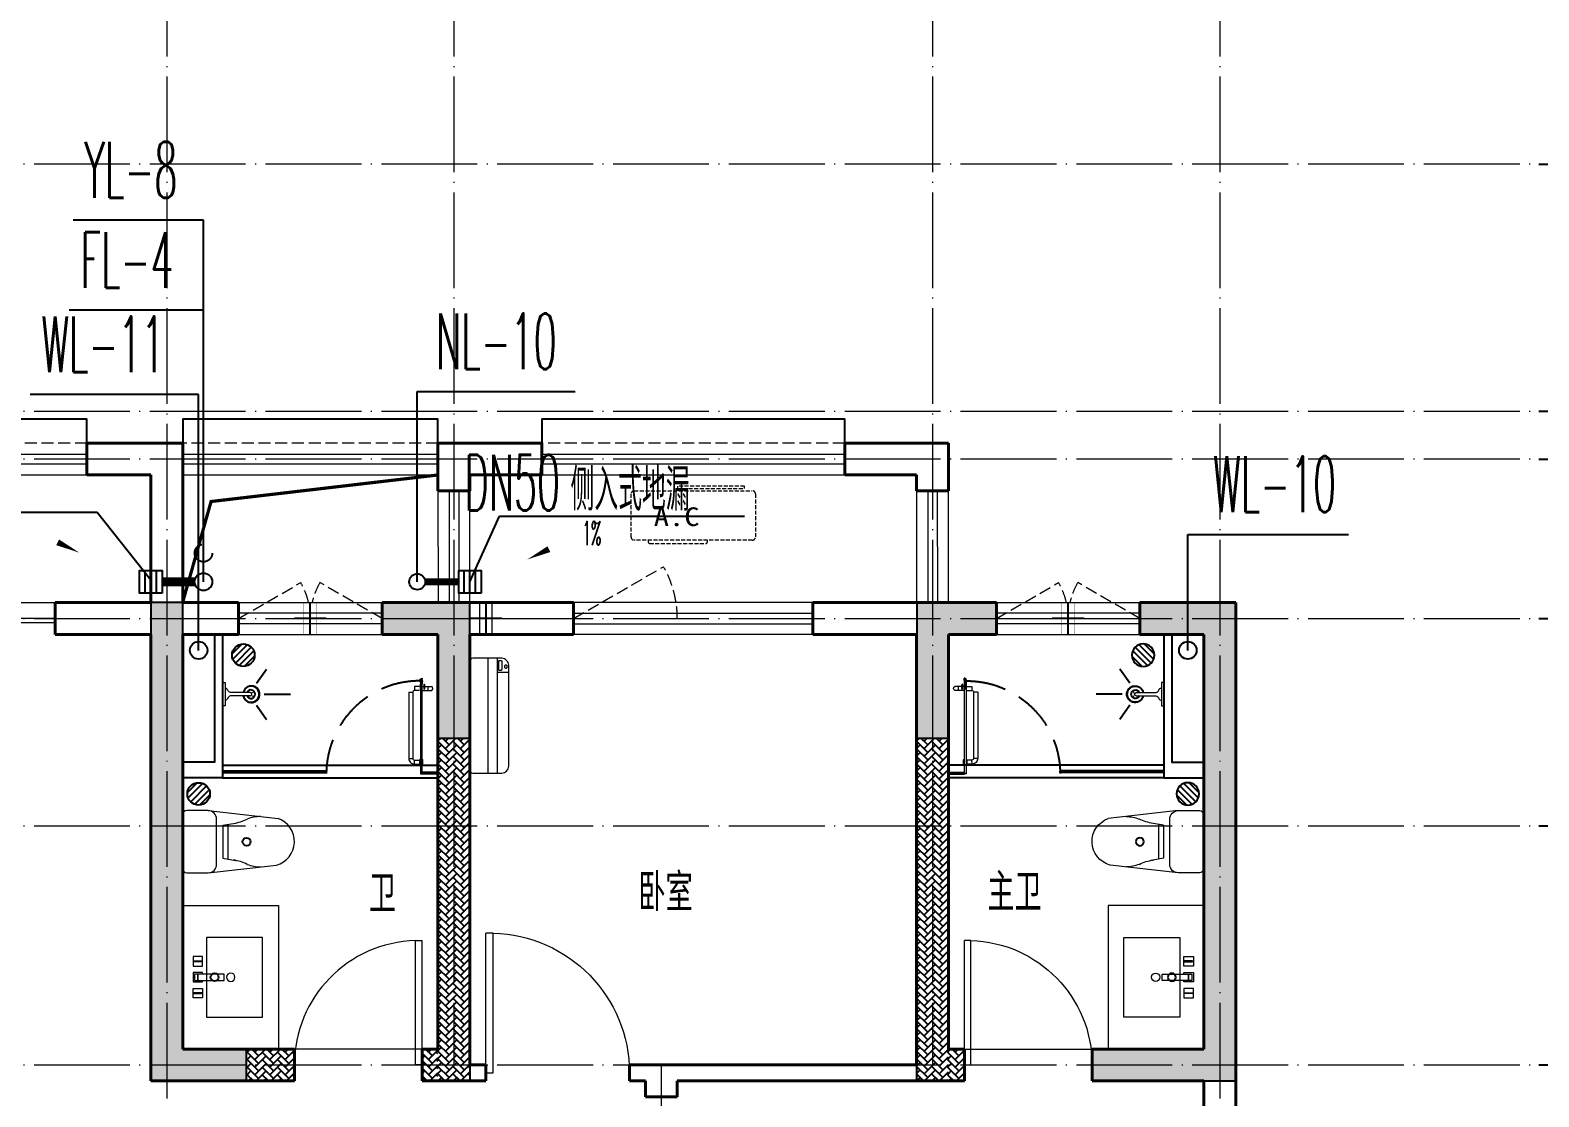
# Model space of a CAD drawing. Extents: x 27938 to 650306, y -92720 to 1524912.
# Drawn here: x 319461 to 328917, y 524940 to 531630 of the extents above; entities that cross this region are included whole.
import ezdxf

# ---------------------------------------------------------------- set-up
doc = ezdxf.new("R2010")
doc.units = 0
doc.header["$LTSCALE"] = 1000
doc.header["$MEASUREMENT"] = 0
doc.linetypes.add('DASH', pattern=[0.35, 0.25, -0.1])
doc.linetypes.add('DOTE', pattern=[2.42, 2, -0.2, 0.02, -0.2])
for name, color, linetype in [('AXIS', 3, 'Continuous'), ('COLUMN', 9, 'Continuous'), ('DIM_凝结', 3, 'Continuous'), ('DIM_废水', 3, 'Continuous'), ('DIM_污水', 3, 'Continuous'), ('DIM_雨水', 3, 'Continuous'), ('EQUIP_地漏', 7, 'Continuous'), ('EQUIP_污水', 7, 'Continuous'), ('IP-bath&kitchen-JOHNSON', 4, 'Continuous'), ('P-bath&kitchen-JOHNSON', 4, 'Continuous'), ('PIPE-凝结', 150, 'N'), ('PIPE-废水', 31, 'F'), ('PUB_TEXT', 4, 'Continuous'), ('TWT_LEAD', 3, 'Continuous'), ('VPIPE-凝结', 150, 'Continuous'), ('VPIPE-废水', 31, 'Continuous'), ('VPIPE-污水', 2, 'W'), ('VPIPE-雨水', 4, 'DASH'), ('保温', 6, 'Continuous'), ('机电标识类', 1, 'Continuous'), ('看线', 251, 'Continuous')]:
    doc.layers.add(name, color=color, linetype=linetype)
for name, color, linetype, lineweight in [('DOTE', 19, 'DOTE', 9), ('LVTRY', 1, 'Continuous', 13), ('PUB_HATCH', 8, 'Continuous', 9), ('WALL', 9, 'Continuous', 40), ('WINDOW', 8, 'Continuous', 15), ('平面-排水沟', 86, 'Continuous', 15), ('平面-栏杆', 135, 'Continuous', 15), ('平面-看线', 45, 'Continuous', 15), ('平面-空调室内机', 176, 'Continuous', 9), ('平面-空调预留孔', 173, 'Continuous', 15), ('空调', 76, 'Continuous', 13)]:
    doc.layers.add(name, color=color, linetype=linetype, lineweight=lineweight)
doc.styles.add('_TCH_DIM', font='SIMPLEX.shx', dxfattribs={"width": 0.6, "oblique": 10, "bigfont": 'hztxt.shx'})
doc.styles.add('_TCH_DIM_T3', font='SIMPLEX.shx', dxfattribs={"width": 0.494118, "bigfont": 'GBCBIG.shx'})
doc.styles.add('_TWT_SERIAL', font='simplex.shx', dxfattribs={"width": 0.6, "oblique": 10, "height": 3, "bigfont": 'aadri.shx'})
doc.styles.get("Standard").update_dxf_attribs({"font": 'gbenor.shx', "bigfont": 'gbcbig.shx'})
doc.styles.add('黑体', font='simhei.ttf')
doc.linetypes.add('F', pattern='A,3,-0.2,["F",Standard,S=0.25,R=0,X=-0.1,Y=-0.115],-0.2', length=3.4)
doc.linetypes.add('N', pattern='A,3,-0.2,["N",Standard,S=0.25,R=0,X=-0.1,Y=-0.115],-0.2', length=3.4)
doc.linetypes.add('W', pattern='A,3,-0.2,["W",Standard,S=0.25,R=0,X=-0.1,Y=-0.115],-0.2', length=3.4)
doc.dimstyles.new('_TCH_ARCH&&100', dxfattribs={"dimtxt": 297.5, "dimasz": 100, "dimexe": 250, "dimexo": 300, "dimgap": 126.25, "dimtad": 1, "dimdec": 0, "dimzin": 0, "dimdsep": 46, "dimtxsty": '_TCH_DIM_T3', "dimblk": 'ARCHTICK', "dimcen": 0.09, "dimclrt": 4, "dimazin": 2, "dimtfac": 1, "dimtdec": 0, "dimtix": 1, "dimtmove": 2, "dimatfit": 3, "dimfxl": 1, "dimtolj": 1, "dimtzin": 0, "dimarcsym": 0})

# ---------------------------------------------------------------- blocks, each defined once
blk = doc.blocks.new('rrrrrrrrrrrra')
at = {"color": 0}
for p, q in [((252.6, 483.7), (-87.4, 483.7)), ((-112.4, 458.7), (-112.4, 324.3)), ((277.6, 324.3), (277.6, 458.7)), ((-112.4, 324.3), (-63.7, -103.4)), ((277.6, 324.3), (227.5, -115.6)), ((-59.1, 271.1), (224.3, 271.1)), ((-20.6, 232.4), (-34.2, 153.6)), ((191.3, 200.5), (-26.1, 200.5)), ((185.8, 232.4), (-20.6, 232.4)), ((185.8, 232.4), (199.4, 153.6))]:
    blk.add_line(p, q, dxfattribs=at)
for centre, radius, start, end in [((-87.4, 458.7), 25, 90, 180), ((252.6, 458.7), 25, 0, 90), ((-59.1, 324.3), 53.3, 180, 270), ((224.3, 324.3), 53.3, 270, 0), ((-322.6, 209.8), 293.8, 333.53685, 351.48282), ((487.8, 209.8), 293.8, 188.51718, 206.46315), ((149, -3.2), 224.1, 158.52022, 180), ((16.2, -3.2), 224.1, 0, 21.47978), ((83.8, -63.6), 152.8, 195.07732, 340.11812)]:
    blk.add_arc(centre, radius, start, end, dxfattribs=at)
blk = doc.blocks.new('A$C1E0F638F')
at = {"color": 0}
for points in [[(499.7, 435.1), (499.7, 85.1), (0, 85.1), (0, 435.1)], [(269.9, 30), (229.9, 30), (229.9, 195), (269.9, 195)], [(119.9, 0), (179.9, 0), (179.9, 60), (119.9, 60)], [(146.9, 55), (152.9, 55), (152.9, 5), (146.9, 5)], [(229.9, 30), (269.9, 30), (269.9, 10), (229.9, 10)], [(379.9, 0), (319.9, 0), (319.9, 60), (379.9, 60)], [(352.9, 55), (346.9, 55), (346.9, 5), (352.9, 5)]]:
    blk.add_lwpolyline(points, close=True, dxfattribs=at)
blk.add_lwpolyline([(269.9, 60), (279.9, 60), (279.9, 0), (219.9, 0), (219.9, 60), (229.9, 60)], dxfattribs=at)
blk.add_circle((249.9, 236.3), 26, dxfattribs=at)
blk = doc.blocks.new('135')
blk.add_hatch(color=0).paths.add_polyline_path([(4.8, 1.8), (3.6, -1), (-4.7, 2.5), (-3.5, 5.3)])
at = {"color": 0}
for p, q in [((-6.3, 2.6), (5.4, -2.3)), ((-5.7, 2.9), (-5.2, 2.7)), ((-5.6, 18.9), (-3.4, 19.4)), ((-3.4, 19.4), (-5.5, 19.4)), ((5.2, 10.9), (-5.3, 10.9)), ((5.2, 9.7), (-5.2, 9.7)), ((-5.2, 2.7), (-3.8, 5.9)), ((-5, 10.9), (-5, 30.5)), ((-3.8, 5.9), (5.4, 2.1)), ((0, 0), (0, 39.1)), ((5.6, 18.9), (3.4, 19.3)), ((3.4, 19.3), (5.6, 19.3)), ((4.1, -1.2), (5.4, 2.1)), ((5, 10.9), (5, 32.3)), ((4.1, -1.2), (5.7, -1.8))]:
    blk.add_line(p, q, dxfattribs=at)
for centre, radius, start, end in [((6.2, 15.8), 13.5, 151.01474, 204.84033), ((13.5, 4.2), 20.5, 163.09243, 182.0012), ((-6, 3.6), 1, 184.22753, 248.46611), ((8.6, 15.5), 14.6, 166.278, 198.09535), ((13.5, 4.2), 19.5, 163.74431, 182.52687), ((-5.5, 3.3), 0.5, 181.9385, 247.25971), ((-5.2, 22.1), 0.5, 335.76434, 151.01474), ((3.8, 18.1), 9.42, 155.76434, 171.97728), ((5.2, 22.3), 0.5, 29.84246, 204.57404), ((-5.9, 17.2), 11.7, 10.47502, 24.57404), ((29.1, 6.7), 24, 172.94395, 199.23182), ((-6.3, 15.4), 12.4, 338.64492, 16.0476), ((-6, 15.8), 13.4, 334.91114, 29.84246), ((26.4, 6.3), 20.6, 169.14538, 199.95258), ((5.9, -1.2), 1.17, 247.45971, 19.95258), ((5.9, -1.4), 0.5, 247.45971, 19.23182)]:
    blk.add_arc(centre, radius, start, end, dxfattribs=at)
blk.add_open_spline([(-5, 30.5), (-4.1, 31.3), (-2.3, 33), (0.9, 29.2), (3.5, 31.1), (5, 32.3)], degree=3, knots=[0, 0, 0, 0, 3.066329, 6.218313, 11.124135, 11.124135, 11.124135, 11.124135], dxfattribs=at)
blk = doc.blocks.new('SDFAWERAWER')
at = {"layer": 'LVTRY', "color": 0}
for p, q in [((593941.2, -1242210.1), (593783.7, -1242594.8)), ((593964.6, -1242219.7), (593807.2, -1242604.4)), ((593941.2, -1242210.1), (593964.6, -1242219.7)), ((593987.8, -1242190.5), (593978.2, -1242214)), ((594007.5, -1242226), (593978.2, -1242214)), ((594017.1, -1242202.5), (593987.8, -1242190.5)), ((594015.8, -1242220.4), (594027.2, -1242192.7)), ((594015.8, -1242220.4), (594021.7, -1242222.8)), ((594025.7, -1242203.9), (594018.5, -1242221.5)), ((594018.5, -1242221.5), (594021.5, -1242220.3)), ((594025.4, -1242210.8), (594021.5, -1242220.3)), ((594022.6, -1242220.7), (594021.7, -1242222.8)), ((594021.7, -1242222.8), (594023.9, -1242221.9)), ((594022.6, -1242211.4), (594029.8, -1242193.8)), ((594024.2, -1242221.4), (594023.9, -1242221.9)), ((594025.4, -1242210.8), (594031.1, -1242196.8)), ((594027.2, -1242192.7), (594033, -1242195.1)), ((594029.8, -1242193.8), (594031.1, -1242196.8)), ((594032.2, -1242197.2), (594033, -1242195.1)), ((594033, -1242195.1), (594034, -1242197.4)), ((594033.8, -1242197.9), (594034, -1242197.4)), ((594047.3, -1242200.9), (594035.9, -1242228.7)), ((594035.9, -1242228.7), (594038.6, -1242229.7)), ((594037.3, -1242210.8), (594088, -1242231.6)), ((594038.6, -1242229.7), (594045.2, -1242213.6)), ((594038.6, -1242229.7), (594041.6, -1242228.5)), ((594041.6, -1242228.5), (594051.2, -1242205)), ((594049.9, -1242202), (594043.3, -1242218.2)), ((594047.3, -1242200.9), (594049.9, -1242202)), ((594049.9, -1242202), (594051.2, -1242205)), ((594057.1, -1242246.3), (594066.7, -1242222.8)), ((594027.7, -1242234.3), (594078.4, -1242255)), ((593783.7, -1242594.8), (593807.2, -1242604.4)), ((593803.2, -1242641.3), (593812.8, -1242617.9)), ((593803.2, -1242641.3), (593832.6, -1242653.3)), ((593812.8, -1242617.9), (593842.2, -1242629.9)), ((593842.2, -1242629.9), (593832.6, -1242653.3)), ((593833.8, -1242656.3), (593832.6, -1242653.3)), ((593845.2, -1242628.6), (593833.8, -1242656.3)), ((593836.5, -1242657.4), (593833.8, -1242656.3)), ((593847.8, -1242629.7), (593836.5, -1242657.4)), ((593845.2, -1242628.6), (593842.2, -1242629.9)), ((593847.8, -1242629.7), (593845.2, -1242628.6)), ((593847.1, -1242661.8), (593858.5, -1242634.1)), ((593847.1, -1242661.8), (593849.8, -1242662.9)), ((593849.8, -1242662.9), (593861.2, -1242635.2)), ((593852.1, -1242661.9), (593862.1, -1242637.4)), ((593858.5, -1242634.1), (593861.2, -1242635.2)), ((593861.2, -1242635.2), (593862.1, -1242637.4))]:
    blk.add_line(p, q, dxfattribs=at)
blk.add_lwpolyline([(593823.5, -1242717), (594045.8, -1242173.9), (594036.5, -1242170.2), (593814.2, -1242713.2)], close=True, dxfattribs=at)
blk.add_arc((594075.3, -1242240), 15.3, 281.79322, 33.70188, dxfattribs=at)
for centre, major_axis, start_param, end_param in [((593974.2, -1242223.6), (3.93, 9.6), 0, 1.570796), ((593816.8, -1242608.3), (13.5, 33.1), 1.570796, 3.141593), ((593816.8, -1242608.3), (3.93, 9.6), 1.570796, 3.141593)]:
    blk.add_ellipse(centre, major_axis=major_axis, ratio=1, start_param=start_param, end_param=end_param, dxfattribs=at)
at = {"layer": 'P-bath&kitchen-JOHNSON', "color": 0, "linetype": 'DASH'}
blk.add_arc((593809.8, -1242714), 586.2, 67.53695, 157.13247, dxfattribs=at)
at = {"layer": 'LVTRY', "color": 8, "xscale": -1, "rotation": 157.7329157530927}
blk.add_blockref('135', (594045.3, -1242161.9), dxfattribs=at)
blk = doc.blocks.new('A$C5DCB2F21')
at = {"layer": 'IP-bath&kitchen-JOHNSON', "color": 0}
for p, q in [((-68.3, -213.2), (-157.7, -275)), ((-0.1, -261.4), (-0.1, -424.7)), ((68.2, -213.2), (157.6, -275))]:
    blk.add_line(p, q, dxfattribs=at)
for centre, major_axis, ratio, start_param, end_param in [((0, -178.8), (-51, 0), 0.990052, -1.36297, 4.504563), ((0, -177.8), (-26.8, 0), 0.994812, -1.167677, 4.309269)]:
    blk.add_ellipse(centre, major_axis=major_axis, ratio=ratio, start_param=start_param, end_param=end_param, dxfattribs=at)
at = {"layer": 'LVTRY', "color": 0}
for p, q in [((73.6, 0), (-73.6, 0)), ((-10.5, -173.5), (-10.5, -49.3)), ((10.6, -173.5), (10.6, -49.3))]:
    blk.add_line(p, q, dxfattribs=at)
blk.add_lwpolyline([(73.6, 0), (73.6, -15.8), (-73.6, -15.8), (-73.6, 0)], dxfattribs=at)
for points in [[(-26.3, -30.7, -0.364142), (-37.8, -15.8, -0.020495)], [(-10.5, -49.4, 0.214893), (-26.3, -30.7, 7.649644)], [(10.6, -49.3, -0.21439), (26.3, -30.7, -7.649644)], [(26.3, -30.7, 0.364142), (37.8, -15.8, 0.020495)]]:
    blk.add_lwpolyline(points, format="xyb", dxfattribs=at)
blk.add_arc((0, -173.5), 10.5, 180, 0, dxfattribs=at)
for centre, major_axis, ratio, start_param, end_param in [((0, -181.3), (53.6, 0), 0.987577, 1.76809, 7.656688), ((-12.4, -164.7), (0, 1.43), 0.85, -1.570796, 4.712389), ((-12.4, -189.2), (0, 1.43), 0.85, 4.712389, 10.995574), ((12.5, -164.7), (0, 1.43), 0.85, 4.712389, 10.995574), ((12.5, -189.2), (0, 1.43), 0.85, 4.712389, 10.995574)]:
    blk.add_ellipse(centre, major_axis=major_axis, ratio=ratio, start_param=start_param, end_param=end_param, dxfattribs=at)
blk = doc.blocks.new('GDGDRGDGRD')
at = {"layer": 'IP-bath&kitchen-JOHNSON', "color": 0}
for p, q in [((490532.6, 524228.1), (491882.6, 524228.1)), ((490532.6, 524193.1), (491182.6, 524193.1)), ((490532.6, 524183.1), (491182.6, 524183.1)), ((490532.6, 524148.1), (491882.6, 524148.1)), ((491182.6, 524183.1), (491182.6, 524193.1)), ((491882.6, 524183.1), (491782.6, 524183.1)), ((491782.6, 524173.1), (491782.6, 524183.1)), ((491882.6, 524173.1), (491782.6, 524173.1))]:
    blk.add_line(p, q, dxfattribs=at)
for points in [[(490532.6, 525048.5), (490532.6, 524148.1), (490282.6, 524148.1)], [(490482.6, 525048.5), (490482.6, 524248.1), (490282.6, 524248.1)]]:
    blk.add_lwpolyline(points, dxfattribs=at)
at = {"layer": 'LVTRY', "color": 0}
blk.add_lwpolyline([(490882.6, 522448.5), (490282.6, 522448.5), (490282.6, 523348.5), (490882.6, 523348.5)], close=True, dxfattribs=at)
at = {"layer": 'IP-bath&kitchen-JOHNSON', "color": 8}
for name, p, rotation in [('A$C5DCB2F21', (490532.6, 524673.5), 90.008488524447), ('SDFAWERAWER', (-528535.9, 1449333.6), 22.25976934310711)]:
    blk.add_blockref(name, p, dxfattribs=dict(at, rotation=rotation))
at = {"layer": 'LVTRY', "color": 8, "extrusion": (0, 0, -1), "xscale": -1, "zscale": -1, "rotation": 270}
blk.add_blockref('rrrrrrrrrrrra', (-490766.3, 523665.7), dxfattribs=at)
at = {"layer": 'LVTRY', "color": 8, "xscale": -1, "rotation": 270}
blk.add_blockref('A$C1E0F638F', (490347.5, 522648.8), dxfattribs=at)
blk = doc.blocks.new('FSFSFSFS')
at = {"layer": 'IP-bath&kitchen-JOHNSON', "color": 0}
for p, q in [((496432.4, 524228.1), (495082.4, 524228.1)), ((495082.4, 524183.1), (495182.4, 524183.1)), ((495082.4, 524173.1), (495182.4, 524173.1)), ((496432.4, 524148.1), (495082.4, 524148.1)), ((495182.4, 524173.1), (495182.4, 524183.1)), ((496432.4, 524193.1), (495782.4, 524193.1)), ((495782.4, 524183.1), (495782.4, 524193.1)), ((496432.4, 524183.1), (495782.4, 524183.1))]:
    blk.add_line(p, q, dxfattribs=at)
for points in [[(496432.4, 525048.5), (496432.4, 524148.1), (496682.4, 524148.1)], [(496482.4, 525048.5), (496482.4, 524248.1), (496682.4, 524248.1)]]:
    blk.add_lwpolyline(points, dxfattribs=at)
at = {"layer": 'LVTRY', "color": 0}
blk.add_lwpolyline([(496082.4, 522448.5), (496682.4, 522448.5), (496682.4, 523348.5), (496082.4, 523348.5)], close=True, dxfattribs=at)
at = {"layer": 'IP-bath&kitchen-JOHNSON', "color": 8, "xscale": -1}
for name, p, rotation in [('SDFAWERAWER', (1515500.9, 1449333.6), 337.7402306568929), ('A$C5DCB2F21', (496432.4, 524673.5), 269.991511475553)]:
    blk.add_blockref(name, p, dxfattribs=dict(at, rotation=rotation))
at = {"layer": 'LVTRY', "color": 8, "extrusion": (0, 0, -1), "zscale": -1, "rotation": 90.00000000000001}
blk.add_blockref('rrrrrrrrrrrra', (-496198.6, 523665.7), dxfattribs=at)
at = {"layer": 'LVTRY', "color": 8, "rotation": 90.00000000000001}
blk.add_blockref('A$C1E0F638F', (496617.5, 522648.8), dxfattribs=at)
blk = doc.blocks.new('FGDGDRGSDGDG')
at = {"layer": 'DOTE', "linetype": 'DOTE', "ltscale": 0.3}
for p, q in [((538382.5, 529998.5), (538382.5, 513948.5)), ((540182.5, 529998.5), (540182.5, 522348.5)), ((543182.5, 529998.5), (543182.5, 522348.5)), ((544982.5, 529998.5), (544982.5, 513948.5)), ((488182.5, 527998.5), (546982.5, 527998.5)), ((488182.5, 526448.5), (546982.5, 526448.5)), ((488182.5, 526148.5), (546982.5, 526148.5)), ((488182.5, 525148.5), (546982.5, 525148.5)), ((488182.5, 523848.5), (546982.5, 523848.5)), ((488182.5, 522348.5), (546982.5, 522348.5)), ((541482.5, 522348.5), (541482.5, 513948.5))]:
    blk.add_line(p, q, dxfattribs=at)
blk = doc.blocks.new('gdfgdgdgr')
at = {"layer": 'PUB_HATCH'}
for points in [[(525377.7, 529313.9), (525377.7, 526313.9), (525977.7, 526313.9), (525977.7, 526513.9), (525577.7, 526513.9), (525577.7, 529113.9), (525577.7, 529113.9), (525577.7, 529313.9)], [(526827.8, 529113.9), (527177.8, 529113.9), (527177.8, 528463.9), (527377.8, 528463.9), (527377.8, 529313.9), (526827.8, 529313.9)], [(530677.7, 529113.9), (530677.7, 529313.9), (530177.8, 529313.9), (530177.8, 528463.9), (530377.8, 528463.9), (530377.8, 529113.9)], [(532177.8, 529313.9), (531577.7, 529313.9), (531577.7, 529113.9), (531977.8, 529113.9), (531977.8, 526513.9), (531277.8, 526513.9), (531277.8, 526313.9), (532177.8, 526313.9)]]:
    blk.add_hatch(color=256, dxfattribs=at).paths.add_polyline_path(points)
at = {"layer": 'COLUMN', "color": 8}
for p, q in [((525377.7, 529313.9), (525377.7, 526313.9)), ((525577.7, 529313.9), (525377.7, 529313.9)), ((525577.7, 529113.9), (525577.7, 529313.9)), ((527377.8, 529313.9), (526827.8, 529313.9)), ((526827.8, 529313.9), (526827.8, 529113.9)), ((527377.8, 528463.9), (527377.8, 529313.9)), ((530677.7, 529313.9), (530177.8, 529313.9)), ((530177.8, 529313.9), (530177.8, 528463.9)), ((530677.7, 529113.9), (530677.7, 529313.9)), ((532177.8, 529313.9), (531577.7, 529313.9)), ((531577.7, 529313.9), (531577.7, 529113.9)), ((532177.8, 526313.9), (532177.8, 529313.9)), ((525577.7, 526513.9), (525577.7, 529113.9)), ((525577.7, 529113.9), (525577.7, 529113.9)), ((526827.8, 529113.9), (527177.8, 529113.9)), ((527177.8, 529113.9), (527177.8, 528463.9)), ((530377.8, 528463.9), (530377.8, 529113.9)), ((530377.8, 529113.9), (530677.7, 529113.9)), ((531577.7, 529113.9), (531977.8, 529113.9)), ((531977.8, 529113.9), (531977.8, 526513.9)), ((527177.8, 528463.9), (527377.8, 528463.9)), ((530177.8, 528463.9), (530377.8, 528463.9)), ((525977.7, 526513.9), (525577.7, 526513.9)), ((525977.7, 526313.9), (525977.7, 526513.9)), ((531977.8, 526513.9), (531277.8, 526513.9)), ((531277.8, 526513.9), (531277.8, 526313.9)), ((525377.7, 526313.9), (525977.7, 526313.9)), ((531277.8, 526313.9), (532177.8, 526313.9))]:
    blk.add_line(p, q, dxfattribs=at)
blk = doc.blocks.new('A$C001338C2')
at = {"color": 0}
for p, q in [((0, 249), (0, 22)), ((845, 304), (55, 304)), ((109, 215), (109, 304)), ((900, 22), (900, 249)), ((22, 0), (878, 0))]:
    blk.add_line(p, q, dxfattribs=at)
at = {"color": 0, "lineweight": 5}
for p, q in [((900, 215), (0, 215)), ((900, 143), (0, 143))]:
    blk.add_line(p, q, dxfattribs=at)
at = {"color": 0}
for points in [[(89, 226), (22, 226, -0.414214), (17, 232), (17, 243, -0.414214), (22, 249), (89, 249, -0.414214), (95, 243), (95, 232, -0.414214)], [(73, 275), (57, 275, -0.414214), (51, 281), (51, 283, -0.414214), (57, 289), (73, 289, -0.414214), (79, 283), (79, 281, -0.414214)]]:
    blk.add_lwpolyline(points, format="xyb", close=True, dxfattribs=at)
for centre, radius, start, end in [((55, 249), 55, 90, 180), ((845, 249), 55, 360, 90), ((22, 22), 22, 180, 270), ((878, 22), 22, 270, 360)]:
    blk.add_arc(centre, radius, start, end, dxfattribs=at)
blk = doc.blocks.new('dongkong')
at = {"color": 0}
blk.add_wipeout([(-603756, 210771), (-603756, 210570.8), (-603836, 210570.8), (-603836, 210771)], dxfattribs=at)
at = {"layer": '机电标识类', "color": 0, "linetype": 'DASH', "ltscale": 400}
for p, q in [((-603796, 210771), (-603796, 210570.8)), ((-603896, 210670.7), (-603696, 210670.7))]:
    blk.add_line(p, q, dxfattribs=at)
at = {"layer": '空调', "color": 0, "linetype": 'DASH', "const_width": 2}
blk.add_lwpolyline([(-603756, 210771), (-603756, 210570.8), (-603836, 210570.8), (-603836, 210771)], close=True, dxfattribs=at)
blk = doc.blocks.new('A$C263B1184')
at = {"layer": '保温', "linetype": 'ByBlock', "ltscale": 10}
h = blk.add_hatch(dxfattribs=at)
h.set_pattern_fill('AR-HBONE', color=251, scale=55)
h.set_pattern_definition([(45, (-1020960.394, -343310.663), (0, 47.4157523), [100.584, -33.528]), (135, (-1020936.686, -343286.955), (3e-15, 47.4157523), [100.584, -33.528])])
h.paths.add_polyline_path([(-11700, 6200), (-11700, 8350), (-11900, 8350), (-11900, 6200)])
h = blk.add_hatch(dxfattribs=at)
h.set_pattern_fill('AR-HBONE', color=251, scale=55)
h.set_pattern_definition([(45, (-1017960.394, -343310.663), (0, 47.4157523), [100.584, -33.528]), (135, (-1017936.686, -343286.955), (3e-15, 47.4157523), [100.584, -33.528])])
h.paths.add_polyline_path([(-8700, 6200), (-8700, 8350), (-8900, 8350), (-8900, 6200)])
h = blk.add_hatch(dxfattribs=at)
h.set_pattern_fill('AR-HBONE', color=251, scale=55)
h.set_pattern_definition([(45, (-1021060.394, -345260.66), (0, 47.4157523), [100.584, -33.528]), (135, (-1021036.686, -345236.954), (3e-15, 47.4157523), [100.584, -33.528])])
h.paths.add_polyline_path([(-11900, 6200), (-11900, 6400), (-12000, 6400), (-12000, 6200)])
h = blk.add_hatch(dxfattribs=at)
h.set_pattern_fill('AR-HBONE', color=251, scale=55)
h.set_pattern_definition([(45, (-1017760.394, -345260.66), (0, 47.4157523), [100.584, -33.528]), (135, (-1017736.686, -345236.954), (3e-15, 47.4157523), [100.584, -33.528])])
h.paths.add_polyline_path([(-8600, 6200), (-8600, 6400), (-8700, 6400), (-8700, 6200)])
h = blk.add_hatch(dxfattribs=at)
h.set_pattern_fill('AR-HBONE', color=251, scale=55)
h.set_pattern_definition([(45, (-1016860.394, -345260.66), (0, 47.4157523), [100.584, -33.528]), (135, (-1016836.686, -345236.954), (3e-15, 47.4157523), [100.584, -33.528])])
h.paths.add_polyline_path([(-7500, 6200), (-7500, 6400), (-7800, 6400), (-7800, 6200)])
at = {"layer": '保温', "color": 251, "linetype": 'ByBlock', "ltscale": 10}
for p, q in [((-11700, 6300), (-11700, 6200)), ((-8900, 6300), (-8900, 6200))]:
    blk.add_line(p, q, dxfattribs=at)
blk = doc.blocks.new('A$C12C278E8')
at = {"color": 8}
blk.add_wipeout([(18060.4, 0.3), (18060.4, -199.9), (18140.4, -199.9), (18140.4, 0.3)], dxfattribs=at)
at = {"layer": '机电标识类', "color": 8, "linetype": 'DASH', "ltscale": 400}
for p, q in [((18100.4, 0.3), (18100.4, -199.9)), ((18200.4, -100), (18000.4, -100))]:
    blk.add_line(p, q, dxfattribs=at)
at = {"layer": '空调', "color": 8, "linetype": 'DASH'}
blk.add_lwpolyline([(18060.4, 0.3), (18060.4, -199.9), (18140.4, -199.9), (18140.4, 0.3)], close=True, dxfattribs=at)
blk = doc.blocks.new('gsergvr')
at = {"layer": '平面-空调预留孔', "color": 0, "linetype": 'DASH', "ltscale": 0.1}
for p, q in [((34075.4, 17176.2), (34075.4, 17166.2)), ((34085.4, 17156.2), (34438.2, 17156.2)), ((34448.2, 17166.2), (34448.2, 17176.2))]:
    blk.add_line(p, q, dxfattribs=at)
blk.add_lwpolyline([(34679.3, 17515.3), (34259.5, 17515.3), (34259.5, 17500.2), (34679.3, 17500.2)], close=True, dxfattribs=at)
blk.add_lwpolyline([(34728.6, 17176.2), (33988.6, 17176.2, -0.414214), (33968.6, 17196.2), (33968.6, 17466.2, -0.414214), (33988.6, 17486.2), (34728.6, 17486.2, -0.414214), (34748.6, 17466.2), (34748.6, 17196.2, -0.414214)], format="xyb", close=True, dxfattribs=at)
for centre, start, end in [((34085.4, 17166.2), 180, 270), ((34438.2, 17166.2), 270, 0)]:
    blk.add_arc(centre, 10, start, end, dxfattribs=at)
at = {"layer": '平面-空调预留孔', "color": 0, "linetype": 'DASH', "ltscale": 0.1, "style": '黑体', "width": 1.2}
blk.add_text('A.C', height=117.05, dxfattribs=at).set_placement((34110.9, 17264.8))
blk = doc.blocks.new('rtyryrtyeeretee')
at = {"layer": '平面-空调预留孔', "color": 8}
blk.add_blockref('gsergvr', (635673.5, 326705.8), dxfattribs=at)
blk = doc.blocks.new('$TwtSys$00000137')
at = {"color": 7}
for p, q in [((-46.875, -93.75), (-46.875, 93.75)), ((0, -93.75), (0, 93.75)), ((46.875, -93.75), (46.875, 93.75))]:
    blk.add_line(p, q, dxfattribs=at)
blk.add_lwpolyline([(-93.75, -93.75), (93.75, -93.75), (93.75, 93.75), (-93.75, 93.75)], close=True, dxfattribs=at)
blk = doc.blocks.new('_ArchTick')
at = {"color": 0, "linetype": 'ByBlock', "const_width": 0.4}
blk.add_lwpolyline([(-0.5, -0.5), (0.5, 0.5)], dxfattribs=at)
blk = doc.blocks.new('*D911')
at = {"layer": 'AXIS', "color": 0, "lineweight": -2}
for p, q in [((329216.6, 525140.4), (331666.6, 525140.4)), ((331416.6, 523040.4), (331416.6, 525140.4)), ((329216.6, 523040.4), (331666.6, 523040.4))]:
    blk.add_line(p, q, dxfattribs=at)
at = {"layer": 'Defpoints', "color": 0}
for p in [(328916.6, 525140.4), (331416.6, 525140.4), (328916.6, 523040.4)]:
    blk.add_point(p, dxfattribs=at)
at = {"layer": 'AXIS', "color": 0, "lineweight": -2, "xscale": 100, "yscale": 100, "zscale": 100}
for p, rotation in [((331416.6, 525140.4), 90), ((331416.6, 523040.4), 270)]:
    blk.add_blockref('_ArchTick', p, dxfattribs=dict(at, rotation=rotation))
at = {"layer": 'AXIS', "color": 4, "insert": (331141.6, 524090.4), "char_height": 297.5, "attachment_point": 5, "rotation": 90, "style": '_TCH_DIM_T3'}
blk.add_mtext('\\A1;2100', dxfattribs=at)
blk = doc.blocks.new('*D912')
at = {"layer": 'AXIS', "color": 0, "lineweight": -2}
for p, q in [((329216.6, 526640.4), (331666.6, 526640.4)), ((331416.6, 525140.4), (331416.6, 526640.4)), ((329216.6, 525140.4), (331666.6, 525140.4))]:
    blk.add_line(p, q, dxfattribs=at)
at = {"layer": 'Defpoints', "color": 0}
for p in [(328916.6, 526640.4), (331416.6, 526640.4), (328916.6, 525140.4)]:
    blk.add_point(p, dxfattribs=at)
at = {"layer": 'AXIS', "color": 0, "lineweight": -2, "xscale": 100, "yscale": 100, "zscale": 100}
for p, rotation in [((331416.6, 526640.4), 90), ((331416.6, 525140.4), 270)]:
    blk.add_blockref('_ArchTick', p, dxfattribs=dict(at, rotation=rotation))
at = {"layer": 'AXIS', "color": 4, "insert": (331141.6, 525890.4), "char_height": 297.5, "attachment_point": 5, "rotation": 90, "style": '_TCH_DIM_T3'}
blk.add_mtext('\\A1;1500', dxfattribs=at)
blk = doc.blocks.new('*D913')
at = {"layer": 'AXIS', "color": 0, "lineweight": -2}
for p, q in [((329216.6, 527940.4), (331666.6, 527940.4)), ((331416.6, 526640.4), (331416.6, 527940.4)), ((329216.6, 526640.4), (331666.6, 526640.4))]:
    blk.add_line(p, q, dxfattribs=at)
at = {"layer": 'Defpoints', "color": 0}
for p in [(328916.6, 527940.4), (331416.6, 527940.4), (328916.6, 526640.4)]:
    blk.add_point(p, dxfattribs=at)
at = {"layer": 'AXIS', "color": 0, "lineweight": -2, "xscale": 100, "yscale": 100, "zscale": 100}
for p, rotation in [((331416.6, 527940.4), 90), ((331416.6, 526640.4), 270)]:
    blk.add_blockref('_ArchTick', p, dxfattribs=dict(at, rotation=rotation))
at = {"layer": 'AXIS', "color": 4, "insert": (331141.6, 527290.4), "char_height": 297.5, "attachment_point": 5, "rotation": 90, "style": '_TCH_DIM_T3'}
blk.add_mtext('\\A1;1300', dxfattribs=at)
blk = doc.blocks.new('*D914')
at = {"layer": 'AXIS', "color": 0, "lineweight": -2}
for p, q in [((329216.6, 528940.4), (331666.6, 528940.4)), ((331416.6, 527940.4), (331416.6, 528940.4)), ((329216.6, 527940.4), (331666.6, 527940.4))]:
    blk.add_line(p, q, dxfattribs=at)
at = {"layer": 'Defpoints', "color": 0}
for p in [(328916.6, 528940.4), (331416.6, 528940.4), (328916.6, 527940.4)]:
    blk.add_point(p, dxfattribs=at)
at = {"layer": 'AXIS', "color": 0, "lineweight": -2, "xscale": 100, "yscale": 100, "zscale": 100}
for p, rotation in [((331416.6, 528940.4), 90), ((331416.6, 527940.4), 270)]:
    blk.add_blockref('_ArchTick', p, dxfattribs=dict(at, rotation=rotation))
at = {"layer": 'AXIS', "color": 4, "insert": (331141.6, 528440.4), "char_height": 297.5, "attachment_point": 5, "rotation": 90, "style": '_TCH_DIM_T3'}
blk.add_mtext('\\A1;1000', dxfattribs=at)
blk = doc.blocks.new('*D915')
at = {"layer": 'AXIS', "color": 0, "lineweight": -2}
for p, q in [((331416.6, 529240.4), (331416.6, 529340.4)), ((329216.6, 529240.4), (331666.6, 529240.4)), ((331416.6, 528940.4), (331416.6, 529240.4)), ((329216.6, 528940.4), (331666.6, 528940.4)), ((331416.6, 528940.4), (331416.6, 528840.4))]:
    blk.add_line(p, q, dxfattribs=at)
at = {"layer": 'Defpoints', "color": 0}
for p in [(328916.6, 529240.4), (331416.6, 529240.4), (328916.6, 528940.4)]:
    blk.add_point(p, dxfattribs=at)
at = {"layer": 'AXIS', "color": 0, "lineweight": -2, "xscale": 100, "yscale": 100, "zscale": 100}
for p, rotation in [((331416.6, 529240.4), 270), ((331416.6, 528940.4), 90)]:
    blk.add_blockref('_ArchTick', p, dxfattribs=dict(at, rotation=rotation))
at = {"layer": 'AXIS', "color": 4, "insert": (331141.6, 529090.4), "char_height": 297.5, "attachment_point": 5, "rotation": 90, "style": '_TCH_DIM_T3'}
blk.add_mtext('\\A1;300', dxfattribs=at)
blk = doc.blocks.new('*D916')
at = {"layer": 'AXIS', "color": 0, "lineweight": -2}
for p, q in [((329216.6, 530790.4), (331666.6, 530790.4)), ((331416.6, 529240.4), (331416.6, 530790.4)), ((329216.6, 529240.4), (331666.6, 529240.4))]:
    blk.add_line(p, q, dxfattribs=at)
at = {"layer": 'Defpoints', "color": 0}
for p in [(328916.6, 530790.4), (331416.6, 530790.4), (328916.6, 529240.4)]:
    blk.add_point(p, dxfattribs=at)
at = {"layer": 'AXIS', "color": 0, "lineweight": -2, "xscale": 100, "yscale": 100, "zscale": 100}
for p, rotation in [((331416.6, 530790.4), 90), ((331416.6, 529240.4), 270)]:
    blk.add_blockref('_ArchTick', p, dxfattribs=dict(at, rotation=rotation))
at = {"layer": 'AXIS', "color": 4, "insert": (331141.6, 530015.4), "char_height": 297.5, "attachment_point": 5, "rotation": 90, "style": '_TCH_DIM_T3'}
blk.add_mtext('\\A1;1550', dxfattribs=at)
blk = doc.blocks.new('*D917')
at = {"layer": 'AXIS', "color": 0, "lineweight": -2}
for p, q in [((331416.6, 530890.4), (331416.6, 530990.4)), ((329216.6, 530890.4), (331666.6, 530890.4)), ((331416.6, 530790.4), (331416.6, 530890.4)), ((329216.6, 530790.4), (331666.6, 530790.4)), ((331416.6, 530790.4), (331416.6, 530690.4))]:
    blk.add_line(p, q, dxfattribs=at)
at = {"layer": 'Defpoints', "color": 0}
for p in [(328916.6, 530890.4), (331416.6, 530890.4), (328916.6, 530790.4)]:
    blk.add_point(p, dxfattribs=at)
at = {"layer": 'AXIS', "color": 0, "lineweight": -2, "xscale": 100, "yscale": 100, "zscale": 100}
for p, rotation in [((331416.6, 530890.4), 270), ((331416.6, 530790.4), 90)]:
    blk.add_blockref('_ArchTick', p, dxfattribs=dict(at, rotation=rotation))
at = {"layer": 'AXIS', "color": 4, "insert": (331141.6, 531165.4), "char_height": 297.5, "attachment_point": 5, "rotation": 90, "style": '_TCH_DIM_T3'}
blk.add_mtext('\\A1;100', dxfattribs=at)
blk = doc.blocks.new('*D918')
at = {"layer": 'AXIS', "color": 0, "lineweight": -2}
for p, q in [((329216.6, 530890.4), (332466.6, 530890.4)), ((332216.6, 518490.4), (332216.6, 530890.4)), ((329216.6, 518490.4), (332466.6, 518490.4))]:
    blk.add_line(p, q, dxfattribs=at)
at = {"layer": 'Defpoints', "color": 0}
for p in [(328916.6, 530890.4), (332216.6, 530890.4), (328916.6, 518490.4)]:
    blk.add_point(p, dxfattribs=at)
at = {"layer": 'AXIS', "color": 0, "lineweight": -2, "xscale": 100, "yscale": 100, "zscale": 100}
for p, rotation in [((332216.6, 530890.4), 90), ((332216.6, 518490.4), 270)]:
    blk.add_blockref('_ArchTick', p, dxfattribs=dict(at, rotation=rotation))
at = {"layer": 'AXIS', "color": 4, "insert": (331941.6, 524690.4), "char_height": 297.5, "attachment_point": 5, "rotation": 90, "style": '_TCH_DIM_T3'}
blk.add_mtext('\\A1;12400', dxfattribs=at)
blk = doc.blocks.new('$WINLIB2D$00000001')
at = {"color": 0}
for points in [[(-0.5, 0.5), (-0.5, -0.5)], [(-0.5, 0.5), (0.5, 0.5)], [(0.5, -0.5), (0.5, 0.5)], [(0.5, 0.1667), (-0.5, 0.1667)], [(0.5, -0.1667), (-0.5, -0.1667)], [(-0.5, -0.5), (0.5, -0.5)]]:
    blk.add_lwpolyline(points, dxfattribs=at)
blk = doc.blocks.new('$DorLib2D$00000001')
for p, q in [((0.45, 0.975), (0.5, 0.975)), ((0.45, 0), (0.45, 0.975)), ((0.5, 0), (0.5, 0.975)), ((0.5, 0), (0.45, 0))]:
    blk.add_line(p, q)
at = {"lineweight": 13}
blk.add_arc((0.475, 0), 0.975, 91.4693, 180, dxfattribs=at)
blk = doc.blocks.new('$DorLib2D$00000131')
at = {"color": 0, "linetype": 'Continuous'}
for p, q in [((0.15, 0.125), (0.2319, 0.1973)), ((0.2319, 0.1973), (0.2319, 0.125)), ((-0.5, 0.125), (-0.5, 0)), ((0.0192, 0.125), (-0.5, 0.125)), ((0.0192, 0), (0.0192, 0.125)), ((0.35, 0.125), (0.15, 0.125)), ((-0.5, 0), (0.0192, 0)), ((-0.024, 0), (0.5, 0)), ((-0.024, -0.125), (-0.024, 0)), ((0.5, 0), (0.5, -0.125)), ((-0.35, -0.125), (-0.15, -0.125)), ((-0.2319, -0.1973), (-0.2319, -0.125)), ((-0.15, -0.125), (-0.2319, -0.1973)), ((0.5, -0.125), (-0.024, -0.125))]:
    blk.add_line(p, q, dxfattribs=at)
blk = doc.blocks.new('$TwtSys$00000141')
for p, q in [((-141, 12), (-15, 138)), ((-141, 12), (-15, 138)), ((-131, -53), (53, 131)), ((-131, -53), (53, 131)), ((-100, -100), (100, 100)), ((-100, -100), (100, 100)), ((-49, -131), (131, 49)), ((-49, -131), (131, 49)), ((17, -138), (138, -17)), ((17, -138), (138, -17))]:
    blk.add_line(p, q)
blk.add_circle((0, 0), 141)
blk.add_circle((0, 0), 141)
blk = doc.blocks.new('$TwtSys$00000147')
blk.add_circle((0, 0, 0), 25)

msp = doc.modelspace()

# ---------------------------------------------------------------- linework, layer by layer
at = {"layer": 'AXIS'}
for p, q in [((328916.6, 530790.4), (332916.6, 530790.4)), ((328916.6, 529240.4), (332916.6, 529240.4)), ((328916.6, 528940.4), (332916.6, 528940.4)), ((328916.6, 527940.4), (332916.6, 527940.4)), ((328916.6, 526640.4), (332916.6, 526640.4)), ((328916.6, 525140.4), (332916.6, 525140.4))]:
    msp.add_line(p, q, dxfattribs=at)
at = {"layer": 'DIM_凝结'}
for p, q in [((321886.9, 528170.4), (321886.9, 529363)), ((321886.9, 529363), (322876.4, 529363))]:
    msp.add_line(p, q, dxfattribs=at)
at = {"layer": 'DIM_废水'}
for p, q in [((320546.6, 529873), (319705.6, 529873)), ((320546.6, 528170.4), (320546.6, 529873))]:
    msp.add_line(p, q, dxfattribs=at)
at = {"layer": 'DIM_污水'}
for p, q in [((320516.6, 529344.4), (319461.3, 529344.4)), ((326716.6, 527740.4), (326716.6, 528467.4)), ((326716.6, 528467.4), (327723.5, 528467.4))]:
    msp.add_line(p, q, dxfattribs=at)
at = {"layer": 'DIM_雨水'}
for p, q in [((320546.6, 530439.1), (319729.8, 530439.1)), ((320546.6, 528350.4), (320546.6, 530439.1))]:
    msp.add_line(p, q, dxfattribs=at)
at = {"layer": 'PIPE-凝结', "const_width": 45}
msp.add_lwpolyline([(321936.9, 528170.4), (322146.8, 528170.4)], dxfattribs=at)
at = {"layer": 'PIPE-废水', "const_width": 55}
msp.add_lwpolyline([(320491.6, 528170.4), (320286.9, 528170.4)], dxfattribs=at)
at = {"layer": 'TWT_LEAD'}
for p, q in [((319881.1, 528604.4), (317987.9, 528604.4)), ((320216.6, 528179.9), (319881.1, 528604.4)), ((322216.8, 528170.5), (322403.1, 528581.7)), ((322403.1, 528581.7), (323938.9, 528581.7))]:
    msp.add_line(p, q, dxfattribs=at)
at = {"layer": 'VPIPE-凝结'}
msp.add_circle((321886.9, 528170.4), 50, dxfattribs=at)
at = {"layer": 'VPIPE-废水'}
msp.add_circle((320546.6, 528170.4), 55, dxfattribs=at)
at = {"layer": 'VPIPE-污水'}
msp.add_circle((326716.6, 527740.4), 55, dxfattribs=at)
at = {"layer": 'VPIPE-雨水'}
msp.add_circle((320546.6, 528350.4), 55, dxfattribs=at)
at = {"layer": 'WALL', "color": 8}
for p, q in [((319816.6, 529040.4), (320416.6, 529040.4)), ((319816.6, 529040.4), (319816.6, 528840.4)), ((322016.6, 529040.4), (322666.7, 529040.4)), ((322016.6, 529040.4), (322016.6, 528740.4)), ((322666.7, 529040.4), (322666.7, 528840.4)), ((324566.7, 529040.4), (325216.6, 529040.4)), ((324566.7, 529040.4), (324566.7, 528840.4)), ((325216.6, 529040.4), (325216.6, 528740.4)), ((319816.6, 528840.4), (320216.6, 528840.4)), ((322216.6, 528840.4), (322666.7, 528840.4)), ((322216.6, 528840.4), (322216.6, 528740.4)), ((324566.7, 528840.4), (325016.6, 528840.4)), ((325016.6, 528840.4), (325016.6, 528740.4)), ((322216.6, 528740.4), (322016.6, 528740.4)), ((325216.6, 528740.4), (325016.6, 528740.4)), ((322866.7, 527840.4), (322866.7, 528040.4)), ((325116.6, 528040.4), (324366.7, 528040.4)), ((324366.7, 528040.4), (324366.7, 527840.4)), ((325516.6, 528040.4), (325116.6, 528040.4)), ((325516.6, 527840.4), (325516.6, 528040.4)), ((327016.6, 528040.4), (326416.6, 528040.4)), ((326416.6, 528040.4), (326416.6, 527840.4)), ((327016.6, 528040.4), (327016.6, 525140.4)), ((324366.7, 527840.4), (325016.6, 527840.4)), ((325016.6, 527840.4), (325016.6, 525140.4)), ((325216.6, 527840.4), (325516.6, 527840.4)), ((325216.6, 527840.4), (325216.6, 525240.4)), ((326416.6, 527840.4), (326816.6, 527840.4)), ((326816.6, 527840.4), (326816.6, 525240.4)), ((321116.6, 525240.4), (320416.6, 525240.4)), ((321116.6, 525040.4), (321116.6, 525240.4)), ((322016.6, 525240.4), (321916.6, 525240.4)), ((321916.6, 525240.4), (321916.6, 525040.4)), ((325316.6, 525240.4), (325216.6, 525240.4)), ((325316.6, 525040.4), (325316.6, 525240.4)), ((326816.6, 525240.4), (326116.6, 525240.4)), ((326116.6, 525240.4), (326116.6, 525040.4)), ((322316.6, 525140.4), (322216.6, 525140.4)), ((322316.6, 525040.4), (322316.6, 525140.4)), ((323416.6, 525140.4), (323216.6, 525140.4)), ((323216.6, 525140.4), (323216.6, 525040.4)), ((323416.6, 525140.4), (325016.6, 525140.4)), ((327016.6, 525140.4), (327016.6, 519840.4)), ((320216.6, 525040.4), (321116.6, 525040.4)), ((321916.6, 525040.4), (322116.6, 525040.4)), ((322116.6, 525040.4), (322316.6, 525040.4)), ((323216.6, 525040.4), (323316.6, 525040.4)), ((323316.6, 525040.4), (323316.6, 524940.4)), ((323516.6, 524940.4), (323516.6, 525040.4)), ((323516.6, 525040.4), (325116.6, 525040.4)), ((325116.6, 525040.4), (325316.6, 525040.4)), ((326116.6, 525040.4), (326816.6, 525040.4)), ((326816.6, 525040.4), (326816.6, 520040.4)), ((323316.6, 524940.4), (323516.6, 524940.4))]:
    msp.add_line(p, q, dxfattribs=at)
at = {"layer": 'WINDOW'}
for p, q in [((321916.6, 525240.4), (321116.6, 525240.4)), ((325316.6, 525240.4), (326116.6, 525240.4))]:
    msp.add_line(p, q, dxfattribs=at)
at = {"layer": 'WINDOW', "color": 8, "linetype": 'DASH', "ltscale": 0.3}
for points in [[(322866.7, 527940.4), (323429.8, 528265.1, -0.131485), (323516.7, 527940.4)], [(320766.6, 527940.4), (321156.3, 528165.4, -0.131605), (321216.6, 527940.4)], [(321666.6, 527940.4), (321276.8, 528165.4, 0.131605), (321216.6, 527940.4)], [(325516.6, 527940.4), (325906.3, 528165.4, -0.131605), (325966.6, 527940.4)], [(326416.6, 527940.4), (326026.8, 528165.4, 0.131605), (325966.6, 527940.4)]]:
    msp.add_lwpolyline(points, format="xyb", dxfattribs=at)
at = {"layer": '平面-排水沟', "color": 8}
for points in [[(319482.1, 528490.2, 0, 0, 0), (319768.2, 528353.3, 0, 40, 0), (319632.9, 528418, 0, 0, 0)], [(322862.7, 528447.3, 0, 0, 0), (322576.6, 528310.4, 0, 40, 0), (322712, 528375.1, 0, 0, 0)]]:
    msp.add_lwpolyline(points, format="xyseb", dxfattribs=at)
at = {"layer": '平面-栏杆', "color": 8}
for points in [[(317616.6, 528970.4), (319816.6, 528970.7)], [(320416.6, 528970.4), (322016.6, 528970.7)], [(322666.7, 528970.4), (324566.7, 528970.7)], [(317616.6, 528910.4), (319816.6, 528910.7)], [(320416.6, 528910.4), (322016.6, 528910.7)], [(322666.7, 528910.4), (324566.7, 528910.7)], [(322086.6, 528740.4), (322086.9, 528040.4)], [(322146.6, 528740.4), (322146.9, 528040.4)], [(325086.3, 528740.4), (325086.6, 528040.4)], [(325146.3, 528740.4), (325146.6, 528040.4)]]:
    msp.add_lwpolyline(points, dxfattribs=at)
at = {"layer": '平面-看线', "color": 8, "linetype": 'DASH', "ltscale": 0.3}
for p, q in [((319816.6, 529040.7), (317616.6, 529040.4)), ((322016.6, 529040.7), (320416.6, 529040.4)), ((324566.7, 529040.7), (322666.7, 529040.4))]:
    msp.add_line(p, q, dxfattribs=at)
at = {"layer": '平面-看线', "color": 8}
for p, q in [((322216.9, 528040.4), (322216.6, 528740.4)), ((325216.6, 528040.4), (325216.3, 528740.4))]:
    msp.add_line(p, q, dxfattribs=at)
for points in [[(317616.6, 528840.4), (319816.6, 528840.7)], [(320416.6, 528840.4), (322016.6, 528840.7)], [(322666.7, 528840.4), (324566.7, 528840.7)], [(322016.6, 528740.4), (322016.9, 528040.4)], [(325016.3, 528740.4), (325016.6, 528040.4)]]:
    msp.add_lwpolyline(points, dxfattribs=at)
at = {"layer": '看线', "color": 8, "ltscale": 0.5}
for points in [[(319816.6, 529040.4), (319816.6, 529190.4), (317616.6, 529190.4), (317616.6, 529040.4)], [(322016.6, 529040.4), (322016.6, 529190.4), (320416.6, 529190.4), (320416.6, 529040.4)], [(324566.7, 529040.4), (324566.7, 529190.4), (322666.7, 529190.4), (322666.7, 529040.4)]]:
    msp.add_lwpolyline(points, dxfattribs=at)

# ---------------------------------------------------------------- block references
msp.add_blockref('FGDGDRGSDGDG', (-218065.9, 2792))
at = {"color": 8}
for name, p in [('gdfgdgdgr', (-205160.8, -1273.4)), ('rtyryrtyeeretee', (-346415.3, 184549.4))]:
    msp.add_blockref(name, p, dxfattribs=at)
at = {"color": 8, "xscale": -1}
for name in ['FSFSFSFS', 'GDGDRGDGRD']:
    msp.add_blockref(name, (817099, 2792), dxfattribs=at)
at = {"layer": 'EQUIP_地漏'}
for name, p, xscale, yscale, zscale in [('$TwtSys$00000137', (320216.6, 528170.4), -0.75, 0.75, 0.75), ('$TwtSys$00000137', (322216.9, 528170.4), -0.75, 0.75, 0.75), ('$TwtSys$00000141', (326436.5, 527710.4), 0.5, -0.5, 0.5), ('$TwtSys$00000141', (326716.6, 526840.1), 0.5, -0.5, 0.5)]:
    msp.add_blockref(name, p, dxfattribs=dict(at, xscale=xscale, yscale=yscale, zscale=zscale))
at = {"layer": 'EQUIP_地漏', "xscale": 0.5, "yscale": 0.5, "zscale": 0.5, "rotation": 180}
for p in [(320796.7, 527710.4), (320516.6, 526840.1)]:
    msp.add_blockref('$TwtSys$00000141', p, dxfattribs=at)
at = {"layer": 'EQUIP_污水'}
for p in [(320816.7, 526540.3), (320616.7, 525690.4)]:
    msp.add_blockref('$TwtSys$00000147', p, dxfattribs=at)
at = {"layer": 'EQUIP_污水', "yscale": -1, "rotation": 180}
for p in [(326416.5, 526540.3), (326616.5, 525690.4)]:
    msp.add_blockref('$TwtSys$00000147', p, dxfattribs=at)
at = {"layer": 'WINDOW'}
for name, p, xscale, yscale, zscale in [('$WINLIB2D$00000001', (323616.7, 527940.4), -1500, -200, -1500), ('$DorLib2D$00000001', (322766.6, 525090.4), -900, 900, -900), ('$DorLib2D$00000001', (325716.6, 525140.4), -800, 800, -800)]:
    msp.add_blockref(name, p, dxfattribs=dict(at, xscale=xscale, yscale=yscale, zscale=zscale))
at = {"layer": 'WINDOW', "xscale": -800, "yscale": -800, "zscale": -800, "rotation": 179.9999999875269}
msp.add_blockref('$DorLib2D$00000001', (321516.6, 525140.4), dxfattribs=at)
at = {"layer": '平面-空调预留孔', "color": 8, "xscale": 0.8000000000465648, "yscale": 0.8000000000465648, "zscale": 0.8000000000465648, "rotation": 270.0000002334302}
msp.add_blockref('A$C001338C2', (322216.7, 527690.7), dxfattribs=at)

# ---------------------------------------------------------------- texts
at = {"layer": 'DIM_凝结', "color": 7, "style": '_TWT_SERIAL', "width": 0.48}
msp.add_text('NL-10', height=350, dxfattribs=at).set_placement((322004.4, 529503))
at = {"layer": 'DIM_废水', "color": 7, "style": '_TWT_SERIAL', "width": 0.48}
msp.add_text('FL-4', height=350, dxfattribs=at).set_placement((319775.6, 530013))
at = {"layer": 'DIM_污水', "color": 7, "style": '_TWT_SERIAL', "width": 0.48}
for s, p in [('WL-11', (319531.3, 529484.4)), ('WL-10', (326875.5, 528607.4))]:
    msp.add_text(s, height=350, dxfattribs=at).set_placement(p)
at = {"layer": 'DIM_雨水', "color": 7, "style": '_TWT_SERIAL', "width": 0.48}
msp.add_text('YL-8', height=350, dxfattribs=at).set_placement((319799.8, 530579.1))
at = {"layer": 'PUB_TEXT', "color": 8}
msp.add_text('卫', height=236.3, rotation=360, dxfattribs=at).set_placement((321584.2, 526095.8))
for s, p in [('卧室', (323273, 526104.7)), ('主卫', (325460, 526104.7))]:
    msp.add_text(s, height=236.31, dxfattribs=at).set_placement(p)
at = {"layer": 'TWT_LEAD', "color": 7, "style": '_TWT_SERIAL'}
for s, height, width, p in [('DN50', 350, 0.48, (322183.7, 528616.7)), ('侧入式地漏', 261.81, 0.6, (322847.7, 528616.7))]:
    msp.add_text(s, height=height, dxfattribs=dict(at, width=width)).set_placement(p)
at = {"layer": '平面-排水沟', "color": 8, "style": '_TCH_DIM', "width": 0.423529}
msp.add_text('1%', height=148.75, dxfattribs=at).set_placement((322921.5, 528401))

# ---------------------------------------------------------------- dimensions: what is measured, and where the dimension line sits
at = {"layer": 'AXIS'}
dim = msp.add_linear_dim(base=(331416.6, 530890.4), p1=(328916.6, 530790.4), p2=(328916.6, 530890.4), angle=90, dimstyle='_TCH_ARCH&&100', dxfattribs=at)
dim.commit()
dim.dimension.update_dxf_attribs({"geometry": '*D917', "text_midpoint": (331141.6, 531165.4), "dimtype": 129})
for p1, p2, distance, picture, middle in [((328916.6, 518490.4), (328916.6, 530890.4), -3300, '*D918', (331941.6, 524690.4)), ((328916.6, 529240.4), (328916.6, 530790.4), -2500, '*D916', (331141.6, 530015.4)), ((328916.6, 528940.4), (328916.6, 529240.4), -2500, '*D915', (331141.6, 529090.4)), ((328916.6, 527940.4), (328916.6, 528940.4), -2500, '*D914', (331141.6, 528440.4)), ((328916.6, 526640.4), (328916.6, 527940.4), -2500, '*D913', (331141.6, 527290.4)), ((328916.6, 525140.4), (328916.6, 526640.4), -2500, '*D912', (331141.6, 525890.4)), ((328916.6, 523040.4), (328916.6, 525140.4), -2500, '*D911', (331141.6, 524090.4))]:
    dim = msp.add_aligned_dim(p1=p1, p2=p2, distance=distance, dimstyle='_TCH_ARCH&&100', dxfattribs=at)
    dim.commit()
    dim.dimension.update_dxf_attribs({"geometry": picture, "text_midpoint": middle})

# ---------------------------------------------------------------- next in the draw order: block references
at = {"layer": '平面-空调室内机', "color": 8, "ltscale": 0.3, "rotation": 180}
for p in [(-282579.5, 738611.3), (-277829.5, 738611.4)]:
    msp.add_blockref('dongkong', p, dxfattribs=at)

# ---------------------------------------------------------------- next in the draw order: block references
at = {"color": 8, "xscale": -1}
msp.add_blockref('A$C263B1184', (313316.6, 518840.4), dxfattribs=at)
at = {"layer": 'WINDOW', "xscale": 900, "yscale": -200, "zscale": 900}
msp.add_blockref('$WINLIB2D$00000001', (325966.6, 527940.4), dxfattribs=at)

# ---------------------------------------------------------------- next in the draw order: block references
at = {"color": 8}
msp.add_blockref('A$C12C278E8', (304216, 528040.4), dxfattribs=at)

# ---------------------------------------------------------------- next in the draw order: linework, layer by layer
at = {"color": 8, "const_width": 20}
msp.add_lwpolyline([(320416.3, 528040.5), (320594.5, 528673.9), (322016.6, 528840.4)], dxfattribs=at)
at = {"layer": 'DIM_污水'}
msp.add_line((320516.6, 527740.4), (320516.6, 529344.4), dxfattribs=at)
at = {"layer": 'VPIPE-污水'}
msp.add_circle((320516.6, 527740.4), 55, dxfattribs=at)
at = {"layer": 'WALL', "color": 8}
for p, q in [((320416.6, 529040.4), (320416.6, 528040.4)), ((320216.6, 528840.4), (320216.6, 528040.4)), ((320216.6, 528040.4), (319616.6, 528040.4)), ((319616.6, 528040.4), (319616.6, 527840.4)), ((320766.6, 528040.4), (320416.6, 528040.4)), ((320766.6, 527840.4), (320766.6, 528040.4)), ((322116.6, 528040.4), (321666.6, 528040.4)), ((321666.6, 528040.4), (321666.6, 527840.4)), ((322866.7, 528040.4), (322116.6, 528040.4)), ((319616.6, 527840.4), (320216.6, 527840.4)), ((320216.6, 527840.4), (320216.6, 525040.4)), ((320416.6, 527840.4), (320766.6, 527840.4)), ((320416.6, 527840.4), (320416.6, 525240.4)), ((321666.6, 527840.4), (322016.6, 527840.4)), ((322016.6, 527840.4), (322016.6, 525240.4)), ((322216.6, 527840.4), (322866.7, 527840.4)), ((322216.6, 527840.4), (322216.6, 525140.4))]:
    msp.add_line(p, q, dxfattribs=at)
at = {"layer": 'WINDOW'}
msp.add_line((317816.6, 528040.4), (319616.6, 528040.4), dxfattribs=at)

# ---------------------------------------------------------------- next in the draw order: block references
at = {"layer": 'WINDOW', "yscale": -200}
for name, p, xscale, zscale in [('$WINLIB2D$00000001', (321216.6, 527940.4), 900, 900), ('$DorLib2D$00000131', (318716.6, 527940.4), -1800, -1800)]:
    msp.add_blockref(name, p, dxfattribs=dict(at, xscale=xscale, zscale=zscale))

doc.saveas('drawing.dxf')
